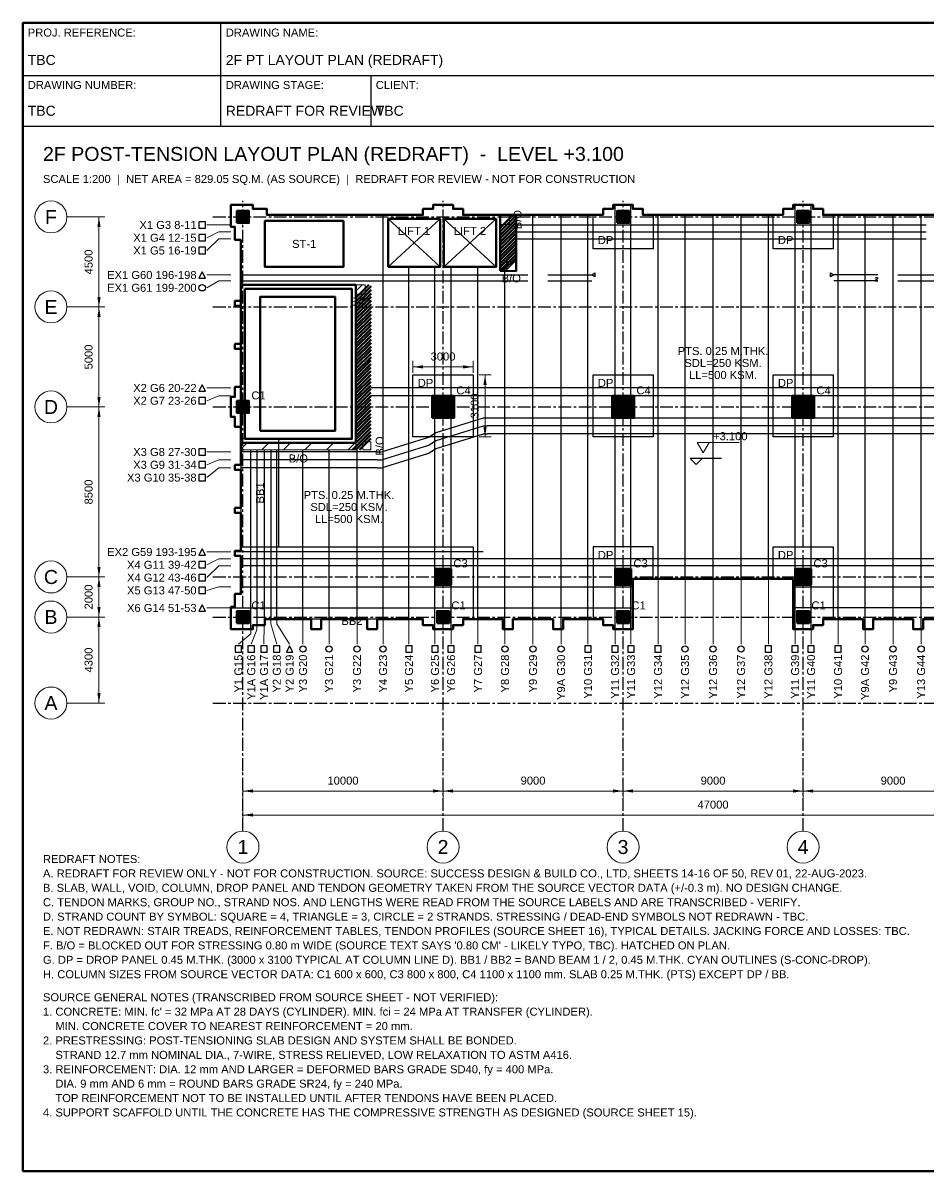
# Model space of a CAD drawing. Header units: millimetres. Extents: x 7 to 413, y 5 to 292.
# Drawn here: x 7 to 233.2, y 5 to 292 of the extents above; entities that cross this region are included whole.
import ezdxf
from ezdxf.enums import TextEntityAlignment as Align

# ---------------------------------------------------------------- set-up
doc = ezdxf.new("R2010")
doc.units = ezdxf.units.MM
doc.linetypes.add('CENTER', pattern=[5.08, 3.175, -0.635, 0.635, -0.635])
for name, color, linetype, lineweight in [('S-ANNO-DIMS', 7, 'CONTINUOUS', 18), ('S-ANNO-LEADER', 7, 'CONTINUOUS', 18), ('S-ANNO-TEXT', 7, 'CONTINUOUS', 18), ('S-CONC-DROP', 4, 'CONTINUOUS', 25), ('S-CONC-OUTLINE', 7, 'CONTINUOUS', 50), ('S-DETAIL-THIN', 8, 'CONTINUOUS', 18), ('S-GRID', 1, 'CENTER', 25), ('S-HATCH-CONC', 8, 'CONTINUOUS', 18), ('S-PT-TENDON', 3, 'CONTINUOUS', 25), ('S-TBLK-BORDER', 7, 'CONTINUOUS', 50), ('S-TBLK-LINE', 7, 'CONTINUOUS', 25), ('S-TBLK-TEXT', 7, 'CONTINUOUS', 18)]:
    doc.layers.add(name, color=color, linetype=linetype, lineweight=lineweight)
doc.styles.add('TEXT_2.0', font='arial.ttf')
doc.styles.add('TEXT_2.5', font='arial.ttf')
doc.styles.add('TEXT_3.5', font='arial.ttf')

# ---------------------------------------------------------------- blocks, each defined once
blk = doc.blocks.new('STR_TITLEBLOCK_A3')
at = {"layer": 'S-TBLK-BORDER'}
blk.add_lwpolyline([(7, 5), (413, 5), (413, 292), (7, 292)], close=True, dxfattribs=at)
at = {"layer": 'S-TBLK-LINE'}
for p, q in [((56.5, 266.2), (56.5, 292)), ((7, 278.9), (272.2, 278.9)), ((94, 266.2), (94, 278.9)), ((7, 266.2), (413, 266.2))]:
    blk.add_line(p, q, dxfattribs=at)
at = {"layer": 'S-TBLK-TEXT', "color": 8, "style": 'TEXT_2.0'}
for s, p in [('PROJ. REFERENCE:', (8.2, 288.6)), ('DRAWING NAME:', (57.7, 288.6)), ('DRAWING NUMBER:', (8.2, 275.5)), ('DRAWING STAGE:', (57.7, 275.5)), ('CLIENT:', (95.2, 275.5))]:
    blk.add_text(s, height=2, dxfattribs=at).set_placement(p)
at = {"layer": 'S-TBLK-TEXT', "style": 'TEXT_2.5'}
for tag, p in [('PROJ_REFERENCE', (8.2, 281.5)), ('DRAWING_NAME', (57.7, 281.5)), ('REVISION', (239.7, 281.5)), ('DRAWN_BY', (320.9, 281.5)), ('DRAWING_NUMBER', (8.2, 268.8)), ('DRAWING_STAGE', (57.7, 268.8)), ('CLIENT', (95.2, 268.8)), ('SCALE', (239.7, 268.8)), ('ISSUE_DATE', (320.9, 268.8))]:
    blk.add_attdef(tag, p, '', height=2.5, dxfattribs=at)

msp = doc.modelspace()

# ---------------------------------------------------------------- hatches: boundary and pattern name
at = {"layer": 'S-HATCH-CONC'}
h = msp.add_hatch(dxfattribs=at)
h.set_pattern_fill('SOLID', color=256)
h.paths.add_polyline_path([(60.5, 242), (63.5, 242), (63.5, 245), (60.5, 245)])
h = msp.add_hatch(dxfattribs=at)
h.set_pattern_fill('ANSI31', color=256, scale=1.2)
h.paths.add_polyline_path([(126.26, 241.63), (128.64, 241.63), (128.64, 244.01), (126.26, 244.01)])
h = msp.add_hatch(dxfattribs=at)
h.set_pattern_fill('SOLID', color=256)
h.paths.add_polyline_path([(155.5, 242), (158.5, 242), (158.5, 245), (155.5, 245)])
h = msp.add_hatch(dxfattribs=at)
h.set_pattern_fill('SOLID', color=256)
h.paths.add_polyline_path([(200.5, 242), (203.5, 242), (203.5, 245), (200.5, 245)])
h = msp.add_hatch(dxfattribs=at)
h.set_pattern_fill('ANSI31', color=256, scale=1.2)
h.paths.add_polyline_path([(127.87, 229.98), (130.25, 229.98), (130.25, 232.35), (127.87, 232.35)])
h = msp.add_hatch(dxfattribs=at)
h.set_pattern_fill('ANSI31', color=256, scale=1.2)
h.paths.add_polyline_path([(90.24, 224.19), (92.57, 224.19), (92.57, 226.5), (90.24, 226.5)])
h = msp.add_hatch(dxfattribs=at)
h.set_pattern_fill('SOLID', color=256)
h.paths.add_polyline_path([(109.25, 193.25), (114.75, 193.25), (114.75, 198.75), (109.25, 198.75)])
h = msp.add_hatch(dxfattribs=at)
h.set_pattern_fill('SOLID', color=256)
h.paths.add_polyline_path([(154.25, 193.25), (159.75, 193.25), (159.75, 198.75), (154.25, 198.75)])
h = msp.add_hatch(dxfattribs=at)
h.set_pattern_fill('SOLID', color=256)
h.paths.add_polyline_path([(199.25, 193.25), (204.75, 193.25), (204.75, 198.75), (199.25, 198.75)])
h = msp.add_hatch(dxfattribs=at)
h.set_pattern_fill('SOLID', color=256)
h.paths.add_polyline_path([(60.5, 194.5), (63.5, 194.5), (63.5, 197.5), (60.5, 197.5)])
h = msp.add_hatch(dxfattribs=at)
h.set_pattern_fill('ANSI31', color=256, scale=1.2)
h.paths.add_polyline_path([(61.5, 185.25), (90.19, 185.25), (90.19, 187.01), (61.5, 187.01)])
h = msp.add_hatch(dxfattribs=at)
h.set_pattern_fill('ANSI31', color=256, scale=1.2)
h.paths.add_polyline_path([(91.98, 185.25), (93.97, 185.25), (93.97, 187.25), (91.98, 187.25)])
h = msp.add_hatch(dxfattribs=at)
h.set_pattern_fill('SOLID', color=256)
h.paths.add_polyline_path([(110, 151.5), (114, 151.5), (114, 155.5), (110, 155.5)])
h = msp.add_hatch(dxfattribs=at)
h.set_pattern_fill('SOLID', color=256)
h.paths.add_polyline_path([(155, 151.5), (159, 151.5), (159, 155.5), (155, 155.5)])
h = msp.add_hatch(dxfattribs=at)
h.set_pattern_fill('SOLID', color=256)
h.paths.add_polyline_path([(200, 151.5), (204, 151.5), (204, 155.5), (200, 155.5)])
h = msp.add_hatch(dxfattribs=at)
h.set_pattern_fill('SOLID', color=256)
h.paths.add_polyline_path([(60.5, 142), (63.5, 142), (63.5, 145), (60.5, 145)])
h = msp.add_hatch(dxfattribs=at)
h.set_pattern_fill('SOLID', color=256)
h.paths.add_polyline_path([(110.5, 142), (113.5, 142), (113.5, 145), (110.5, 145)])
h = msp.add_hatch(dxfattribs=at)
h.set_pattern_fill('SOLID', color=256)
h.paths.add_polyline_path([(155.5, 142), (158.5, 142), (158.5, 145), (155.5, 145)])
h = msp.add_hatch(dxfattribs=at)
h.set_pattern_fill('SOLID', color=256)
h.paths.add_polyline_path([(200.5, 142), (203.5, 142), (203.5, 145), (200.5, 145)])

# ---------------------------------------------------------------- linework, layer by layer
at = {"layer": 'S-ANNO-DIMS'}
for p, q in [((24.5, 243.5), (27.5, 243.5)), ((26, 122), (26, 243.5)), ((24.5, 221), (27.5, 221)), ((104.49, 204.52), (104.49, 207.52)), ((119.5, 204.52), (119.5, 207.52)), ((104.49, 206.02), (119.5, 206.02)), ((121, 204.02), (124, 204.02)), ((122.5, 188.51), (122.5, 204.02)), ((24.5, 196), (27.5, 196)), ((121, 188.51), (124, 188.51)), ((24.5, 153.5), (27.5, 153.5)), ((24.5, 143.5), (27.5, 143.5)), ((24.5, 122), (27.5, 122)), ((62, 98.5), (62, 101.5)), ((112, 98.5), (112, 101.5)), ((157, 98.5), (157, 101.5)), ((202, 98.5), (202, 101.5)), ((62, 100), (297, 100)), ((62, 92.5), (62, 95.5)), ((62, 94), (297, 94))]:
    msp.add_line(p, q, dxfattribs=at)
for points in [[(26, 243.5), (25.6, 241), (26.4, 241)], [(26, 221), (26.4, 223.5), (25.6, 223.5)], [(26, 221), (25.6, 218.5), (26.4, 218.5)], [(104.49, 206.02), (106.99, 205.62), (106.99, 206.42)], [(119.5, 206.02), (117, 206.42), (117, 205.62)], [(122.5, 204.02), (122.1, 201.52), (122.9, 201.52)], [(26, 196), (26.4, 198.5), (25.6, 198.5)], [(26, 196), (25.6, 193.5), (26.4, 193.5)], [(122.5, 188.51), (122.9, 191.01), (122.1, 191.01)], [(26, 153.5), (26.4, 156), (25.6, 156)], [(26, 153.5), (25.6, 151), (26.4, 151)], [(26, 143.5), (26.4, 146), (25.6, 146)], [(26, 143.5), (25.6, 141), (26.4, 141)], [(26, 122), (26.4, 124.5), (25.6, 124.5)], [(62, 100), (64.5, 99.6), (64.5, 100.4)], [(112, 100), (109.5, 100.4), (109.5, 99.6)], [(112, 100), (114.5, 99.6), (114.5, 100.4)], [(157, 100), (154.5, 100.4), (154.5, 99.6)], [(157, 100), (159.5, 99.6), (159.5, 100.4)], [(202, 100), (199.5, 100.4), (199.5, 99.6)], [(202, 100), (204.5, 99.6), (204.5, 100.4)], [(62, 94), (64.5, 93.6), (64.5, 94.4)]]:
    msp.add_solid(points, dxfattribs=at)
at = {"layer": 'S-ANNO-LEADER'}
for p, q in [((18, 243.5), (26, 243.5)), ((56, 241.51), (53, 241.51)), ((59, 241.51), (56, 241.51)), ((56, 239.75), (53, 238.31)), ((59, 239.75), (56, 239.75)), ((56, 238.01), (53, 235.12)), ((59, 238.01), (56, 238.01)), ((56, 229), (53, 229)), ((56, 227.5), (53, 225.8)), ((59, 229), (56, 229)), ((59, 227.5), (56, 227.5)), ((18, 221), (26, 221)), ((56, 200.76), (53, 200.76)), ((56, 198.76), (53, 197.56)), ((59, 200.76), (56, 200.76)), ((59, 198.76), (56, 198.76)), ((18, 196), (26, 196)), ((178.5, 187.1), (186, 187.1)), ((56, 184.75), (53, 184.75)), ((59, 184.75), (56, 184.75)), ((56, 182.75), (53, 181.55)), ((59, 182.75), (56, 182.75)), ((56, 180.75), (53, 178.35)), ((59, 180.75), (56, 180.75)), ((56, 159.75), (53, 159.75)), ((56, 158.01), (53, 156.55)), ((59, 159.75), (56, 159.75)), ((59, 158.01), (56, 158.01)), ((56, 156.25), (53, 153.35)), ((59, 156.25), (56, 156.25)), ((18, 153.5), (26, 153.5)), ((165.75, 153.01), (165.75, 136.7)), ((172.5, 153.01), (172.5, 136.7)), ((179.5, 153.01), (179.5, 136.7)), ((186.49, 153.01), (186.49, 136.7)), ((193.34, 153.01), (193.34, 136.7)), ((56, 151.01), (53, 150.15)), ((59, 151.01), (56, 151.01)), ((18, 143.5), (26, 143.5)), ((56, 145.76), (53, 145.76)), ((59, 145.76), (56, 145.76)), ((65.5, 141.5), (65.5, 140.3)), ((67.26, 141.5), (67.25, 136.7)), ((68.99, 143), (68.99, 141.8)), ((68.99, 141.8), (70.45, 136.7)), ((70.49, 143), (70.49, 141.8)), ((70.49, 141.8), (73.65, 136.7)), ((76.99, 143), (76.99, 136.7)), ((83.51, 143), (83.51, 136.7)), ((90.5, 143), (90.5, 136.7)), ((97, 143), (97, 136.7)), ((103.49, 143), (103.49, 136.7)), ((120.74, 143), (120.74, 136.7)), ((134.49, 143), (134.49, 136.7)), ((148.24, 143), (148.24, 136.7)), ((210.74, 143), (210.74, 136.7)), ((224.49, 143), (224.49, 136.7)), ((64, 139.3), (60.85, 136.7)), ((64, 140.5), (64, 139.3)), ((65.5, 140.3), (64.05, 136.7)), ((109.98, 140.5), (109.98, 136.7)), ((114.01, 140.5), (114.01, 136.7)), ((127.49, 140.5), (127.49, 136.7)), ((141.51, 140.5), (141.51, 136.7)), ((155, 140.5), (155, 136.7)), ((158.99, 140.5), (158.99, 136.7)), ((200.01, 140.5), (200.01, 136.7)), ((204, 140.5), (204, 136.7)), ((217.49, 140.5), (217.49, 136.7)), ((231.5, 140.5), (231.5, 136.7)), ((18, 122), (26, 122))]:
    msp.add_line(p, q, dxfattribs=at)
msp.add_lwpolyline([(175.5, 187.1), (178.5, 187.1), (177, 184.5)], close=True, dxfattribs=at)
for centre in [(14, 243.5), (14, 221), (14, 196), (14, 153.5), (14, 143.5), (14, 122), (62, 86), (112, 86), (157, 86), (202, 86)]:
    msp.add_circle(centre, 4, dxfattribs=at)
at = {"layer": 'S-CONC-DROP'}
for points in [[(149.5, 235.52), (149.5, 244.01), (152, 244.01), (152, 245.51), (154.5, 245.51), (154.5, 246.51), (159.49, 246.51), (159.49, 245.51), (161.99, 245.51), (161.99, 244.01), (164.49, 244.01), (164.49, 235.52)], [(194.51, 244.01), (197.01, 244.01), (197.01, 245.51), (199.51, 245.51), (199.51, 246.51), (204.5, 246.51), (204.5, 245.51), (207, 245.51), (207, 244.01), (209.5, 244.01), (209.5, 235.52), (194.51, 235.52)], [(119.5, 204.02), (119.5, 188.51), (104.49, 188.51), (104.49, 204.02)], [(164.49, 204.02), (164.49, 188.51), (149.5, 188.51), (149.5, 204.02)], [(209.5, 204.02), (209.5, 188.51), (194.51, 188.51), (194.51, 204.02)], [(61.5, 188.01), (61.5, 161.01), (70.99, 161.01), (70.99, 188.01)], [(61.5, 160.01), (61.5, 161.01), (119.5, 161.01), (119.5, 143), (117, 143), (117, 141.5), (114.5, 141.5), (114.5, 140.5), (109.51, 140.5), (109.51, 141.5), (106.99, 141.5), (106.99, 143), (67.5, 143), (67.5, 141.5), (64.5, 141.5), (64.5, 140.5), (59, 140.5), (59, 146.02), (60, 146.02), (60, 149.26), (61.5, 149.26), (61.5, 158.75), (60, 158.75), (60, 160.01)], [(149.5, 143), (152, 143), (152, 141.5), (154.5, 141.5), (154.5, 140.5), (159.49, 140.5), (159.49, 153.01), (164.56, 153.01), (164.56, 161.01), (149.5, 161.01)], [(209.5, 161.01), (209.5, 143), (207, 143), (207, 141.5), (204.5, 141.5), (204.5, 140.5), (199.51, 140.5), (199.51, 153.01), (194.51, 153.01), (194.51, 161.01)]]:
    msp.add_lwpolyline(points, close=True, dxfattribs=at)
for points in [[(61.5, 162.27), (61.5, 169.76)], [(61.5, 150.25), (61.5, 157.75)]]:
    msp.add_lwpolyline(points, dxfattribs=at)
at = {"layer": 'S-CONC-OUTLINE'}
for points in [[(242, 244.01), (207, 244.01), (207, 245.51), (204.5, 245.51), (204.5, 246.51), (199.51, 246.51), (199.51, 245.51), (197.01, 245.51), (197.01, 244.01), (161.99, 244.01), (161.99, 245.51), (159.49, 245.51), (159.49, 246.51), (154.5, 246.51), (154.5, 245.51), (152, 245.51), (152, 244.01), (117, 244.01), (117, 245.51), (114.5, 245.51), (114.5, 246.51), (109.51, 246.51), (109.51, 245.51), (106.99, 245.51), (106.99, 244.01), (68, 244.01), (68, 245.51), (64.5, 245.51), (64.5, 246.51), (59, 246.51), (59, 241.01), (60, 241.01), (60, 237.75), (61.5, 237.75), (61.5, 222.51), (60, 222.51), (60, 221.27), (61.5, 221.27), (61.5, 211.75), (60, 211.75), (60, 210.51), (61.5, 210.51), (61.5, 201), (60, 201), (60, 198.5), (59, 198.5), (59, 193.51), (60, 193.51), (60, 191.01), (61.5, 191.01), (61.5, 181.51), (60, 181.51), (60, 180.25), (61.5, 180.25), (61.5, 170.76), (60, 170.76), (60, 169.5), (61.5, 169.5), (61.5, 160.01), (60, 160.01), (60, 158.75), (61.5, 158.75), (61.5, 149.26), (60, 149.26), (60, 146.02), (59, 146.02), (59, 140.5), (64.5, 140.5), (64.5, 141.5), (67.5, 141.5), (67.5, 143), (79.01, 143), (79.01, 140.5), (81.51, 140.5), (81.51, 143), (93, 143), (93, 140.5), (95.5, 140.5), (95.5, 143), (106.99, 143), (106.99, 141.5), (109.51, 141.5), (109.51, 140.5), (114.5, 140.5), (114.5, 141.5), (117, 141.5), (117, 143), (126.99, 143), (126.99, 140.5), (129.49, 140.5), (129.49, 143), (139.51, 143), (139.51, 140.5), (142.01, 140.5), (142.01, 143), (152, 143), (152, 141.5), (154.5, 141.5), (154.5, 140.5), (159.49, 140.5), (159.49, 153.01), (199.51, 153.01), (199.51, 140.5), (204.5, 140.5), (204.5, 141.5), (207, 141.5), (207, 143), (216.99, 143), (216.99, 140.5), (219.49, 140.5), (219.49, 143), (229.51, 143), (229.51, 140.5), (232, 140.5), (232, 143), (242.02, 143)], [(126.26, 240.75), (129.52, 244.01)], [(126.26, 239.85), (130.25, 243.84)], [(126.26, 238.97), (130.25, 242.96)], [(126.26, 238.09), (130.25, 242.08)], [(126.26, 237.21), (130.25, 241.2)], [(126.26, 236.33), (130.25, 240.32)], [(126.26, 235.45), (130.25, 239.44)], [(126.26, 234.54), (130.25, 238.56)], [(126.26, 233.66), (130.25, 237.66)], [(126.26, 232.78), (130.25, 236.78)], [(126.26, 231.9), (130.25, 235.9)], [(126.26, 231.02), (130.25, 235.02)], [(126.26, 230.14), (130.25, 234.14)], [(126.99, 230), (130.25, 233.26)], [(90.24, 223.29), (93.45, 226.5)], [(90.24, 222.41), (94, 226.17)], [(90.24, 221.53), (94, 225.29)], [(90.24, 220.65), (94, 224.41)], [(90.24, 219.77), (94, 223.5)], [(90.24, 218.89), (94, 222.62)], [(90.24, 218.01), (94, 221.74)], [(90.24, 217.1), (94, 220.86)], [(90.24, 216.22), (94, 219.98)], [(90.24, 215.34), (94, 219.1)], [(90.24, 214.46), (94, 218.2)], [(90.24, 213.58), (94, 217.32)], [(90.24, 212.7), (94, 216.44)], [(90.24, 211.8), (94, 215.56)], [(90.24, 210.92), (94, 214.68)], [(90.24, 210.04), (94, 213.77)], [(90.24, 209.16), (94, 212.89)], [(90.24, 208.28), (94, 212.01)], [(90.24, 207.4), (94, 211.13)], [(90.24, 206.52), (94, 210.25)], [(90.24, 205.61), (94, 209.37)], [(90.24, 204.73), (94, 208.47)], [(90.24, 203.85), (93.97, 207.59)], [(90.24, 202.97), (93.97, 206.71)], [(90.24, 202.09), (93.97, 205.83)], [(90.24, 201.21), (93.97, 204.95)], [(90.24, 200.31), (93.97, 204.04)], [(90.24, 199.43), (93.97, 203.16)], [(90.24, 198.55), (93.97, 202.28)], [(90.24, 197.67), (93.97, 201.4)], [(90.24, 196.79), (93.97, 200.52)], [(90.24, 195.91), (93.97, 199.64)], [(90.24, 195.03), (93.97, 198.74)], [(90.24, 194.12), (93.97, 197.86)], [(90.24, 193.24), (93.97, 196.98)], [(90.24, 192.36), (93.97, 196.1)], [(90.24, 191.48), (93.97, 195.22)], [(90.24, 190.6), (93.97, 194.31)], [(90.24, 189.72), (93.97, 193.43)], [(90.24, 188.82), (93.97, 192.55)], [(89.34, 185.25), (93.97, 189.91)], [(90.24, 187.94), (93.97, 191.67)], [(90.24, 187.06), (93.97, 190.79)], [(90.22, 185.25), (93.97, 189.01)], [(91.1, 185.25), (93.97, 188.13)]]:
    msp.add_lwpolyline(points, dxfattribs=at)
for points in [[(60.5, 242), (63.5, 242), (63.5, 245), (60.5, 245)], [(126.26, 230), (126.26, 244.01), (130.25, 244.01), (130.25, 229.98)], [(155.5, 242), (158.5, 242), (158.5, 245), (155.5, 245)], [(200.5, 242), (203.5, 242), (203.5, 245), (200.5, 245)], [(87.1, 242.51), (87.1, 231.02), (67.5, 231.02), (67.5, 242.51)], [(98.26, 231.02), (98.26, 243.01), (111.25, 243.01), (111.25, 231.02)], [(112.24, 231.02), (112.24, 243.01), (125.26, 243.01), (125.26, 231.02)], [(61.5, 226.5), (90.24, 226.5), (90.24, 187.01), (61.5, 187.01), (61.5, 194.5), (60.5, 194.5), (60.5, 197.5), (61.5, 197.5)], [(62.5, 225.5), (89.24, 225.5), (89.24, 188.01), (62.5, 188.01), (62.5, 194.5), (63.5, 194.5), (63.5, 197.5), (62.5, 197.5)], [(66.26, 190.01), (66.26, 223.5), (85.01, 223.5), (85.01, 190.01)], [(109.25, 193.25), (114.75, 193.25), (114.75, 198.75), (109.25, 198.75)], [(154.25, 193.25), (159.75, 193.25), (159.75, 198.75), (154.25, 198.75)], [(199.25, 193.25), (204.75, 193.25), (204.75, 198.75), (199.25, 198.75)], [(60.5, 194.5), (63.5, 194.5), (63.5, 197.5), (60.5, 197.5)], [(110, 151.5), (114, 151.5), (114, 155.5), (110, 155.5)], [(155, 151.5), (159, 151.5), (159, 155.5), (155, 155.5)], [(200, 151.5), (204, 151.5), (204, 155.5), (200, 155.5)], [(60.5, 142), (63.5, 142), (63.5, 145), (60.5, 145)], [(110.5, 142), (113.5, 142), (113.5, 145), (110.5, 145)], [(155.5, 142), (158.5, 142), (158.5, 145), (155.5, 145)], [(200.5, 142), (203.5, 142), (203.5, 145), (200.5, 145)]]:
    msp.add_lwpolyline(points, close=True, dxfattribs=at)
at = {"layer": 'S-DETAIL-THIN'}
for p, q in [((98.26, 231.02), (111.25, 243.01)), ((98.26, 243.01), (111.25, 231.02)), ((112.24, 231.02), (125.26, 243.01)), ((112.24, 243.01), (125.26, 231.02))]:
    msp.add_line(p, q, dxfattribs=at)
for points in [[(126.26, 241.63), (128.64, 241.63), (128.64, 244.01), (126.26, 244.01)], [(127.87, 229.98), (130.25, 229.98), (130.25, 232.35), (127.87, 232.35)], [(90.24, 224.19), (92.57, 224.19), (92.57, 226.5), (90.24, 226.5)], [(61.5, 185.25), (90.19, 185.25), (90.19, 187.01), (61.5, 187.01)], [(91.98, 185.25), (93.97, 185.25), (93.97, 187.25), (91.98, 187.25)]]:
    msp.add_lwpolyline(points, close=True, dxfattribs=at)
at = {"layer": 'S-GRID'}
for p, q in [((62, 105), (62, 247.5)), ((112, 105), (112, 247.5)), ((157, 105), (157, 247.5)), ((202, 105), (202, 247.5)), ((54.5, 243.5), (304.5, 243.5)), ((54.5, 221), (304.5, 221)), ((54.5, 196), (304.5, 196)), ((54.5, 153.5), (304.5, 153.5)), ((54.5, 143.5), (304.5, 143.5)), ((54.5, 122), (304.5, 122)), ((62, 90), (62, 105)), ((112, 90), (112, 105)), ((157, 90), (157, 105)), ((202, 90), (202, 105))]:
    msp.add_line(p, q, dxfattribs=at)
at = {"layer": 'S-PT-TENDON'}
for points in [[(97, 143), (97, 244.01)], [(134.49, 143), (134.49, 244.01)], [(141.51, 140.5), (141.51, 244.01)], [(148.24, 143), (148.24, 244.01)], [(155, 140.5), (155, 246.51)], [(158.99, 140.5), (158.99, 246.51)], [(165.75, 153.01), (165.75, 244.01)], [(172.5, 153.01), (172.5, 244.01)], [(179.5, 153.01), (179.5, 244.01)], [(186.49, 153.01), (186.49, 244.01)], [(193.34, 153.01), (193.34, 244.01)], [(200.01, 140.5), (200.01, 246.51)], [(204, 140.5), (204, 246.51)], [(210.74, 143), (210.74, 244.01)], [(217.49, 140.5), (217.49, 244.01)], [(224.49, 143), (224.49, 244.01)], [(231.5, 140.5), (231.5, 244.01)], [(130.25, 241.51), (232.74, 241.51)], [(130.25, 239.75), (232.74, 239.75)], [(130.25, 238.02), (232.74, 238.02)], [(103.49, 143), (103.49, 231.02)], [(109.98, 140.5), (109.98, 231.02)], [(114.01, 140.5), (114.01, 231.02)], [(120.74, 143), (120.74, 231.02)], [(127.49, 140.5), (127.49, 230)], [(61.5, 229), (133.23, 229)], [(61.5, 227.5), (133.23, 227.5)], [(138.22, 229), (149.24, 229), (149.98, 229.5), (149.98, 228.5), (149.24, 229)], [(138.22, 227.5), (149.24, 227.5)], [(220.66, 229), (209.66, 229), (208.9, 228.5), (208.9, 229.5), (209.66, 229)], [(220.11, 228.19), (220.11, 228.24), (220.16, 228.33), (220.18, 228.36), (220.28, 228.41), (220.44, 228.41), (220.58, 228.33), (220.61, 228.24), (220.61, 228.14), (220.58, 228.07), (220.49, 227.93), (220.06, 227.5), (220.66, 227.5), (209.66, 227.5)], [(225.65, 229), (297.5, 229)], [(225.65, 227.5), (297.5, 227.5)], [(263.24, 200.76), (93.97, 200.76)], [(263.24, 198.76), (93.97, 198.76)], [(123.09, 193.22), (122.05, 193.2), (110.22, 189.56), (109.34, 188.99)], [(297.5, 186.01), (267.26, 186.01), (266.31, 186.04), (257.51, 189.06), (256.75, 189.63), (255.98, 190.2), (247.18, 193.22), (246.23, 193.24), (123.09, 193.24)], [(123.09, 191.22), (122.05, 191.2), (110.22, 187.56), (109.34, 186.99)], [(297.5, 184.01), (267.26, 184.01), (266.31, 184.04), (257.51, 187.06), (256.75, 187.63), (255.98, 188.2), (247.18, 191.22), (246.23, 191.25), (123.09, 191.25)], [(95.57, 184.77), (96.61, 184.8), (108.44, 188.44), (109.32, 189.01)], [(95.57, 182.78), (96.61, 182.8), (108.44, 186.44), (109.32, 187.01)], [(123.09, 189.22), (122.05, 189.2), (110.22, 185.56), (109.34, 184.99)], [(297.5, 182.01), (267.26, 182.01), (266.31, 182.04), (257.51, 185.06), (256.75, 185.63), (255.98, 186.2), (247.18, 189.22), (246.23, 189.25), (123.09, 189.25)], [(95.57, 184.75), (61.5, 184.75)], [(64, 140.5), (64, 185.25)], [(65.5, 185.25), (65.5, 141.5)], [(67.26, 185.25), (67.26, 141.5)], [(68.99, 185.25), (68.99, 143)], [(70.49, 143), (70.49, 185.25)], [(76.99, 143), (76.99, 185.25)], [(83.51, 143), (83.51, 185.25)], [(90.5, 143), (90.5, 185.25)], [(95.57, 180.78), (96.61, 180.8), (108.44, 184.44), (109.32, 185.01)], [(95.57, 182.75), (61.5, 182.75)], [(181.62, 183.13), (173.81, 183.13), (175.31, 181.63), (176.81, 183.13)], [(95.57, 180.75), (61.5, 180.75)], [(122, 159.75), (60, 159.75)], [(297.5, 158.01), (61.5, 158.01)], [(297.5, 156.25), (61.5, 156.25)], [(61.5, 151.02), (159.49, 151.02)], [(199.51, 151.02), (297.5, 151.02)], [(59, 145.76), (159.49, 145.76)], [(300, 145.76), (199.51, 145.76)]]:
    msp.add_lwpolyline(points, dxfattribs=at)
for points in [[(51, 240.71), (52.6, 240.71), (52.6, 242.31), (51, 242.31)], [(51, 237.51), (52.6, 237.51), (52.6, 239.12), (51, 239.12)], [(51, 234.31), (52.6, 234.31), (52.6, 235.92), (51, 235.92)], [(51, 228.2), (52.6, 228.2), (51.8, 229.8)], [(51, 199.96), (52.6, 199.96), (51.8, 201.56)], [(51, 196.76), (52.6, 196.76), (52.6, 198.36), (51, 198.36)], [(51, 183.95), (52.6, 183.95), (52.6, 185.55), (51, 185.55)], [(51, 180.75), (52.6, 180.75), (52.6, 182.35), (51, 182.35)], [(51, 177.55), (52.6, 177.55), (52.6, 179.15), (51, 179.15)], [(51, 158.94), (52.6, 158.94), (51.8, 160.55)], [(51, 155.75), (52.6, 155.75), (52.6, 157.35), (51, 157.35)], [(51, 152.55), (52.6, 152.55), (52.6, 154.15), (51, 154.15)], [(51, 149.35), (52.6, 149.35), (52.6, 150.95), (51, 150.95)], [(51, 144.96), (52.6, 144.96), (51.8, 146.56)], [(60.05, 134.7), (61.65, 134.7), (61.65, 136.3), (60.05, 136.3)], [(63.25, 134.7), (64.85, 134.7), (64.85, 136.3), (63.25, 136.3)], [(66.45, 134.7), (68.05, 134.7), (68.05, 136.3), (66.45, 136.3)], [(69.65, 134.7), (71.25, 134.7), (71.25, 136.3), (69.65, 136.3)], [(72.85, 134.7), (74.45, 134.7), (73.65, 136.3)], [(102.69, 134.7), (104.29, 134.7), (104.29, 136.3), (102.69, 136.3)], [(109.18, 134.7), (110.78, 134.7), (110.78, 136.3), (109.18, 136.3)], [(113.21, 134.7), (114.81, 134.7), (114.81, 136.3), (113.21, 136.3)], [(119.94, 134.7), (121.54, 134.7), (121.54, 136.3), (119.94, 136.3)], [(147.44, 134.7), (149.04, 134.7), (149.04, 136.3), (147.44, 136.3)], [(154.2, 134.7), (155.8, 134.7), (155.8, 136.3), (154.2, 136.3)], [(158.19, 134.7), (159.79, 134.7), (159.79, 136.3), (158.19, 136.3)], [(164.95, 134.7), (166.55, 134.7), (166.55, 136.3), (164.95, 136.3)], [(192.54, 134.7), (194.14, 134.7), (194.14, 136.3), (192.54, 136.3)], [(199.21, 134.7), (200.81, 134.7), (200.81, 136.3), (199.21, 136.3)], [(203.2, 134.7), (204.8, 134.7), (204.8, 136.3), (203.2, 136.3)], [(209.94, 134.7), (211.54, 134.7), (211.54, 136.3), (209.94, 136.3)]]:
    msp.add_lwpolyline(points, close=True, dxfattribs=at)
for centre in [(51.8, 225.8), (76.99, 135.5), (83.51, 135.5), (90.5, 135.5), (97, 135.5), (127.49, 135.5), (134.49, 135.5), (141.51, 135.5), (172.5, 135.5), (179.5, 135.5), (186.49, 135.5), (217.49, 135.5), (224.49, 135.5), (231.5, 135.5)]:
    msp.add_circle(centre, 0.8, dxfattribs=at)

# ---------------------------------------------------------------- block references
at = {"layer": 'S-TBLK-LINE'}
ref = msp.add_blockref('STR_TITLEBLOCK_A3', (0, 0), dxfattribs=at)
ref.add_attrib('PROJ_REFERENCE', 'TBC', (8.2, 281.5), dxfattribs={"layer": 'S-TBLK-TEXT', "height": 2.5, "style": 'TEXT_2.5'})
ref.add_attrib('DRAWING_NAME', '2F PT LAYOUT PLAN (REDRAFT)', (57.7, 281.5), dxfattribs={"layer": 'S-TBLK-TEXT', "height": 2.5, "style": 'TEXT_2.5'})
ref.add_attrib('DRAWING_NUMBER', 'TBC', (8.2, 268.8), dxfattribs={"layer": 'S-TBLK-TEXT', "height": 2.5, "style": 'TEXT_2.5'})
ref.add_attrib('DRAWING_STAGE', 'REDRAFT FOR REVIEW', (57.7, 268.8), dxfattribs={"layer": 'S-TBLK-TEXT', "height": 2.5, "style": 'TEXT_2.5'})
ref.add_attrib('CLIENT', 'TBC', (95.2, 268.8), dxfattribs={"layer": 'S-TBLK-TEXT', "height": 2.5, "style": 'TEXT_2.5'})

# ---------------------------------------------------------------- texts
at = {"layer": 'S-ANNO-DIMS', "style": 'TEXT_2.0'}
for s, p in [('4500', (25, 232.25)), ('5000', (25, 208.5)), ('3100', (121.5, 196.26)), ('8500', (25, 174.75)), ('2000', (25, 148.5)), ('4300', (25, 132.75))]:
    msp.add_text(s, height=2, rotation=90, dxfattribs=at).set_placement(p, align=Align.BOTTOM_CENTER)
for s, p in [('3000', (112, 207.02)), ('10000', (87, 101)), ('9000', (134.5, 101)), ('9000', (179.5, 101)), ('9000', (224.5, 101)), ('47000', (179.5, 95))]:
    msp.add_text(s, height=2, dxfattribs=at).set_placement(p, align=Align.BOTTOM_CENTER)
at = {"layer": 'S-ANNO-TEXT'}
for s, height, style, p in [('2F POST-TENSION LAYOUT PLAN (REDRAFT)  -  LEVEL +3.100', 3.5, 'TEXT_3.5', (12, 257.5)), ('SCALE 1:200  |  NET AREA = 829.05 SQ.M. (AS SOURCE)  |  REDRAFT FOR REVIEW - NOT FOR CONSTRUCTION', 2, 'TEXT_2.0', (12, 252)), ('DP', 2, 'TEXT_2.0', (150.7, 236.72)), ('DP', 2, 'TEXT_2.0', (195.71, 236.72)), ('DP', 2, 'TEXT_2.0', (105.69, 201.02)), ('C4', 2, 'TEXT_2.0', (115.35, 199.15)), ('DP', 2, 'TEXT_2.0', (150.7, 201.02)), ('C4', 2, 'TEXT_2.0', (160.35, 199.15)), ('DP', 2, 'TEXT_2.0', (195.71, 201.02)), ('C4', 2, 'TEXT_2.0', (205.35, 199.15)), ('C1', 2, 'TEXT_2.0', (64.1, 197.9)), ('+3.100', 2, 'TEXT_2.0', (179.5, 187.7)), ('C3', 2, 'TEXT_2.0', (114.6, 155.9)), ('DP', 2, 'TEXT_2.0', (150.7, 158.01)), ('C3', 2, 'TEXT_2.0', (159.6, 155.9)), ('DP', 2, 'TEXT_2.0', (195.71, 158.01)), ('C3', 2, 'TEXT_2.0', (204.6, 155.9)), ('C1', 2, 'TEXT_2.0', (64.1, 145.4)), ('C1', 2, 'TEXT_2.0', (114.1, 145.4)), ('C1', 2, 'TEXT_2.0', (159.1, 145.4)), ('C1', 2, 'TEXT_2.0', (204.1, 145.4)), ('REDRAFT NOTES:', 2, 'TEXT_2.0', (12, 82)), ('A. REDRAFT FOR REVIEW ONLY - NOT FOR CONSTRUCTION. SOURCE: SUCCESS DESIGN & BUILD CO., LTD, SHEETS 14-16 OF 50, REV 01, 22-AUG-2023.', 2, 'TEXT_2.0', (12, 78.4)), ('B. SLAB, WALL, VOID, COLUMN, DROP PANEL AND TENDON GEOMETRY TAKEN FROM THE SOURCE VECTOR DATA (+/-0.3 m). NO DESIGN CHANGE.', 2, 'TEXT_2.0', (12, 74.8)), ('C. TENDON MARKS, GROUP NO., STRAND NOS. AND LENGTHS WERE READ FROM THE SOURCE LABELS AND ARE TRANSCRIBED - VERIFY.', 2, 'TEXT_2.0', (12, 71.2)), ('D. STRAND COUNT BY SYMBOL: SQUARE = 4, TRIANGLE = 3, CIRCLE = 2 STRANDS. STRESSING / DEAD-END SYMBOLS NOT REDRAWN - TBC.', 2, 'TEXT_2.0', (12, 67.6)), ('E. NOT REDRAWN: STAIR TREADS, REINFORCEMENT TABLES, TENDON PROFILES (SOURCE SHEET 16), TYPICAL DETAILS. JACKING FORCE AND LOSSES: TBC.', 2, 'TEXT_2.0', (12, 64)), ("F. B/O = BLOCKED OUT FOR STRESSING 0.80 m WIDE (SOURCE TEXT SAYS '0.80 CM' - LIKELY TYPO, TBC). HATCHED ON PLAN.", 2, 'TEXT_2.0', (12, 60.4)), ('G. DP = DROP PANEL 0.45 M.THK. (3000 x 3100 TYPICAL AT COLUMN LINE D). BB1 / BB2 = BAND BEAM 1 / 2, 0.45 M.THK. CYAN OUTLINES (S-CONC-DROP).', 2, 'TEXT_2.0', (12, 56.8)), ('H. COLUMN SIZES FROM SOURCE VECTOR DATA: C1 600 x 600, C3 800 x 800, C4 1100 x 1100 mm. SLAB 0.25 M.THK. (PTS) EXCEPT DP / BB.', 2, 'TEXT_2.0', (12, 53.2)), ('SOURCE GENERAL NOTES (TRANSCRIBED FROM SOURCE SHEET - NOT VERIFIED):', 2, 'TEXT_2.0', (12, 47.44)), ("1. CONCRETE: MIN. fc' = 32 MPa AT 28 DAYS (CYLINDER). MIN. fci = 24 MPa AT TRANSFER (CYLINDER).", 2, 'TEXT_2.0', (12, 43.84)), ('    MIN. CONCRETE COVER TO NEAREST REINFORCEMENT = 20 mm.', 2, 'TEXT_2.0', (12, 40.24)), ('2. PRESTRESSING: POST-TENSIONING SLAB DESIGN AND SYSTEM SHALL BE BONDED.', 2, 'TEXT_2.0', (12, 36.64)), ('    STRAND 12.7 mm NOMINAL DIA., 7-WIRE, STRESS RELIEVED, LOW RELAXATION TO ASTM A416.', 2, 'TEXT_2.0', (12, 33.04)), ('3. REINFORCEMENT: DIA. 12 mm AND LARGER = DEFORMED BARS GRADE SD40, fy = 400 MPa.', 2, 'TEXT_2.0', (12, 29.44)), ('    DIA. 9 mm AND 6 mm = ROUND BARS GRADE SR24, fy = 240 MPa.', 2, 'TEXT_2.0', (12, 25.84)), ('    TOP REINFORCEMENT NOT TO BE INSTALLED UNTIL AFTER TENDONS HAVE BEEN PLACED.', 2, 'TEXT_2.0', (12, 22.24)), ('4. SUPPORT SCAFFOLD UNTIL THE CONCRETE HAS THE COMPRESSIVE STRENGTH AS DESIGNED (SOURCE SHEET 15).', 2, 'TEXT_2.0', (12, 18.64))]:
    msp.add_text(s, height=height, dxfattribs=dict(at, style=style)).set_placement(p)
for s, height, style, p in [('F', 3.5, 'TEXT_3.5', (14, 243.5)), ('LIFT 1', 2, 'TEXT_2.0', (104.75, 240.01)), ('LIFT 2', 2, 'TEXT_2.0', (118.75, 240.01)), ('ST-1', 2, 'TEXT_2.0', (77.3, 236.77)), ('B/O', 2, 'TEXT_2.0', (129.06, 228.16)), ('E', 3.5, 'TEXT_3.5', (14, 221)), ('B/O', 2, 'TEXT_2.0', (91.4, 222.35)), ('PTS. 0.25 M.THK.', 2, 'TEXT_2.0', (182, 210)), ('SDL=250 KSM.', 2, 'TEXT_2.0', (182, 207)), ('LL=500 KSM.', 2, 'TEXT_2.0', (182, 204)), ('D', 3.5, 'TEXT_3.5', (14, 196)), ('B/O', 2, 'TEXT_2.0', (75.85, 183.13)), ('PTS. 0.25 M.THK.', 2, 'TEXT_2.0', (88.5, 174)), ('SDL=250 KSM.', 2, 'TEXT_2.0', (88.5, 171)), ('LL=500 KSM.', 2, 'TEXT_2.0', (88.5, 168)), ('C', 3.5, 'TEXT_3.5', (14, 153.5)), ('B', 3.5, 'TEXT_3.5', (14, 143.5)), ('BB2', 2, 'TEXT_2.0', (89.25, 142.5)), ('A', 3.5, 'TEXT_3.5', (14, 122)), ('1', 3.5, 'TEXT_3.5', (62, 86)), ('2', 3.5, 'TEXT_3.5', (112, 86)), ('3', 3.5, 'TEXT_3.5', (157, 86)), ('4', 3.5, 'TEXT_3.5', (202, 86))]:
    msp.add_text(s, height=height, dxfattribs=dict(at, style=style)).set_placement(p, align=Align.MIDDLE_CENTER)
at = {"layer": 'S-ANNO-TEXT', "style": 'TEXT_2.0'}
for s, p in [('B/O', (130.65, 242.82)), ('B/O', (96.17, 186.25)), ('BB1', (66.25, 174.51))]:
    msp.add_text(s, height=2, rotation=90, dxfattribs=at).set_placement(p, align=Align.MIDDLE_CENTER)
for s, p in [('X1 G3 8-11', (50.4, 241.51)), ('X1 G4 12-15', (50.4, 238.31)), ('X1 G5 16-19', (50.4, 235.12)), ('EX1 G60 196-198', (50.4, 229)), ('EX1 G61 199-200', (50.4, 225.8)), ('X2 G6 20-22', (50.4, 200.76)), ('X2 G7 23-26', (50.4, 197.56)), ('X3 G8 27-30', (50.4, 184.75)), ('X3 G9 31-34', (50.4, 181.55)), ('X3 G10 35-38', (50.4, 178.35)), ('EX2 G59 193-195', (50.4, 159.75)), ('X4 G11 39-42', (50.4, 156.55)), ('X4 G12 43-46', (50.4, 153.35)), ('X5 G13 47-50', (50.4, 150.15)), ('X6 G14 51-53', (50.4, 145.76))]:
    msp.add_text(s, height=2, dxfattribs=at).set_placement(p, align=Align.MIDDLE_RIGHT)
for s, p in [('Y1 G15', (61.85, 134.1)), ('Y1A G16', (65.05, 134.1)), ('Y1A G17', (68.25, 134.1)), ('Y2 G18', (71.45, 134.1)), ('Y2 G19', (74.65, 134.1)), ('Y3 G20', (77.99, 134.1)), ('Y3 G21', (84.51, 134.1)), ('Y3 G22', (91.5, 134.1)), ('Y4 G23', (98, 134.1)), ('Y5 G24', (104.49, 134.1)), ('Y6 G25', (110.98, 134.1)), ('Y6 G26', (115.01, 134.1)), ('Y7 G27', (121.74, 134.1)), ('Y8 G28', (128.49, 134.1)), ('Y9 G29', (135.49, 134.1)), ('Y9A G30', (142.51, 134.1)), ('Y10 G31', (149.24, 134.1)), ('Y11 G32', (156, 134.1)), ('Y11 G33', (159.99, 134.1)), ('Y12 G34', (166.75, 134.1)), ('Y12 G35', (173.5, 134.1)), ('Y12 G36', (180.5, 134.1)), ('Y12 G37', (187.49, 134.1)), ('Y12 G38', (194.34, 134.1)), ('Y11 G39', (201.01, 134.1)), ('Y11 G40', (205, 134.1)), ('Y10 G41', (211.74, 134.1)), ('Y9A G42', (218.49, 134.1)), ('Y9 G43', (225.49, 134.1)), ('Y13 G44', (232.5, 134.1))]:
    msp.add_text(s, height=2, rotation=90, dxfattribs=at).set_placement(p, align=Align.RIGHT)

doc.saveas('drawing.dxf')
